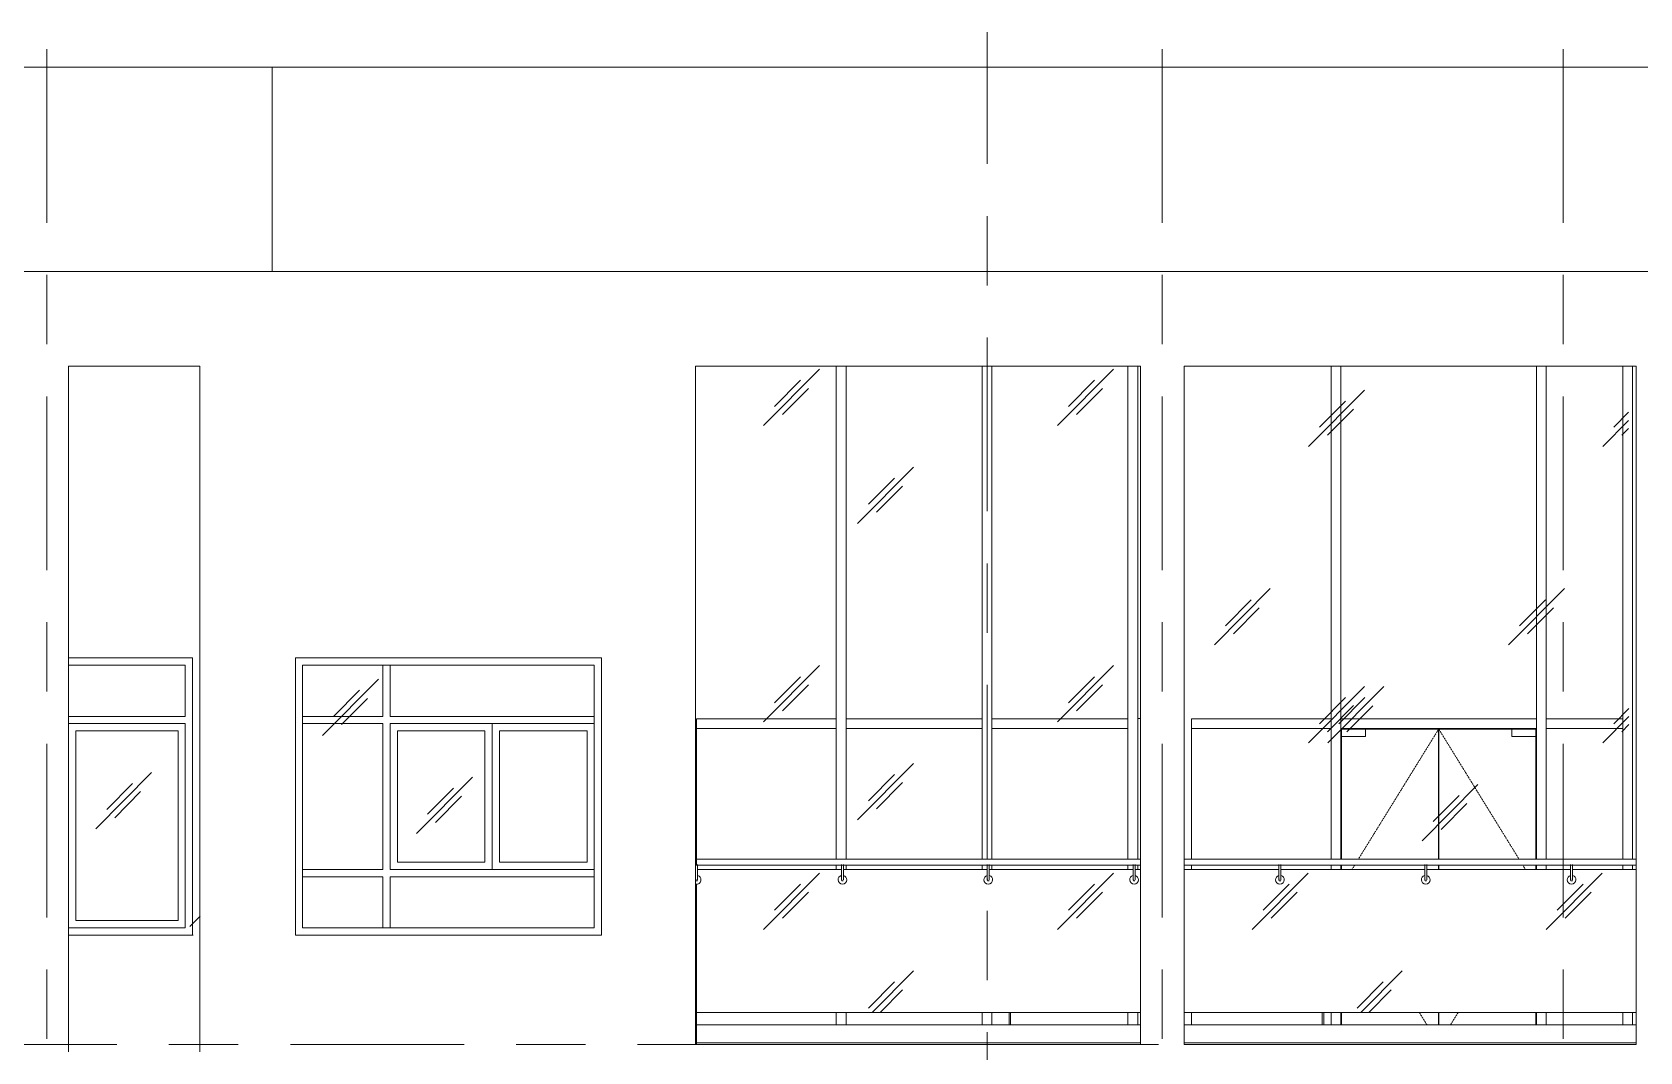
# Model space of a CAD drawing. Header units: millimetres. Extents: x -2100 to 124761, y -10432 to 93550.
# Drawn here: x 11350 to 22375, y 86550 to 93540 of the extents above; entities that cross this region are included whole.
import ezdxf

# ---------------------------------------------------------------- set-up
doc = ezdxf.new("R2010")
doc.units = ezdxf.units.MM
doc.linetypes.add('Centre', pattern=[31.749999999999996, 6.349999999999999, -4.7625, 15.875, -4.7625])
doc.linetypes.add('Dash 1_16_', pattern=[3.175, 1.5875, -1.5875])
for name, color, linetype, lineweight in [('A-DOOR-GLAZ', 152, 'Continuous', 5), ('A-GLAZ-CWMG', 55, 'Continuous', 5), ('CUA', 31, 'Continuous', 9), ('KINH', 152, 'Continuous', 5), ('NET THAY 1', 41, 'Continuous', 5), ('NET THAY 2', 55, 'Continuous', 5), ('NET-THAY', 2, 'Continuous', 9), ('TRUC', 225, 'Continuous', 5)]:
    doc.layers.add(name, color=color, linetype=linetype, lineweight=lineweight)

# ---------------------------------------------------------------- blocks, each defined once
blk = doc.blocks.new('X-PHONG NGU 2 - X-PHONG NGU 2_Recovery_-1759957-MẶT ĐỨNG TRỤC A-Q')
at = {"layer": 'CUA'}
for p, q in [((3653.386837741483, 84100.0000000003), (3653.386837741483, 82200.0000000003)), ((5753.386837741482, 84100.0000000003), (3653.386837741483, 84100.0000000003)), ((3703.386837741483, 84050.00000000029), (5703.386837741483, 84050.00000000029)), ((3703.386837741483, 82250.00000000029), (3703.386837741483, 84050.00000000029)), ((4303.386837741483, 84050.00000000029), (4253.386837741482, 84050.00000000029)), ((4253.386837741482, 84050.00000000029), (4253.386837741482, 83700.0000000003)), ((4303.386837741483, 83700.0000000003), (4303.386837741483, 84050.00000000029)), ((5703.386837741483, 84050.00000000029), (5703.386837741483, 82250.00000000029)), ((5753.386837741482, 82200.0000000003), (5753.386837741482, 84100.0000000003)), ((4253.386837741483, 83700.0000000003), (3703.386837741483, 83700.0000000003)), ((3703.386837741483, 83700.0000000003), (3703.386837741483, 83650.0000000003)), ((5703.386837741465, 83700.0000000003), (4303.386837741483, 83700.0000000003)), ((5703.386837741465, 83650.0000000003), (5703.386837741465, 83700.0000000003)), ((3703.386837741483, 83650.0000000003), (4253.386837741483, 83650.0000000003)), ((4253.386837741482, 83650.0000000003), (4253.386837741482, 82650.0000000003)), ((5003.386837741471, 83650.0000000003), (4303.386837741481, 83650.0000000003)), ((4303.386837741481, 83650.0000000003), (4303.386837741481, 82650.0000000003)), ((4303.386837741483, 82650.0000000003), (4303.386837741483, 83650.0000000003)), ((4303.386837741483, 83650.0000000003), (5703.386837741465, 83650.0000000003)), ((4353.386837741481, 82700.00000000029), (4353.386837741481, 83600.00000000029)), ((4353.386837741481, 83600.00000000029), (4953.38683774147, 83600.00000000029)), ((4953.38683774147, 83600.00000000029), (4953.38683774147, 82700.00000000029)), ((5003.386837741471, 82650.0000000003), (5003.386837741471, 83650.0000000003)), ((5053.386837741463, 83600.00000000029), (5653.386837741452, 83600.00000000029)), ((5053.386837741465, 82700.00000000029), (5053.386837741463, 83600.00000000029)), ((5653.386837741452, 83600.00000000029), (5653.386837741456, 82700.00000000029)), ((4953.38683774147, 82700.00000000029), (4353.386837741481, 82700.00000000029)), ((5653.386837741456, 82700.00000000029), (5053.386837741465, 82700.00000000029)), ((4253.386837741482, 82650.0000000003), (3703.386837741483, 82650.0000000003)), ((3703.386837741483, 82650.0000000003), (3703.386837741483, 82600.00000000029)), ((3703.386837741483, 82600.00000000029), (4253.386837741482, 82600.00000000029)), ((4253.386837741482, 82600.00000000029), (4253.386837741482, 82250.00000000029)), ((4303.386837741481, 82650.0000000003), (5003.386837741471, 82650.0000000003)), ((5703.386837741483, 82650.0000000003), (4303.386837741483, 82650.0000000003)), ((4303.386837741483, 82250.00000000029), (4303.386837741483, 82600.00000000029)), ((4303.386837741483, 82600.00000000029), (5703.386837741483, 82600.00000000029)), ((5703.386837741483, 82600.00000000029), (5703.386837741483, 82650.0000000003)), ((5703.386837741483, 82250.00000000029), (3703.386837741483, 82250.00000000029)), ((4253.386837741482, 82250.00000000029), (4303.386837741483, 82250.00000000029)), ((3653.386837741483, 82200.0000000003), (5753.386837741482, 82200.0000000003))]:
    blk.add_line(p, q, dxfattribs=at)
blk = doc.blocks.new('X-PHONG NGU 5 - X-PHONG NGU 900-1424748-MẶT ĐỨNG TRỤC A-Q')
at = {"layer": 'CUA'}
for p, q in [((12453.41561917484, 84000.00000000029), (11599.93651796295, 84000.00000000029)), ((11603.41561917484, 83950.00000000028), (11603.41561917484, 83600.00000000026)), ((11603.41561917484, 83950.00000000028), (12403.41561917484, 83950.00000000028)), ((11603.41561917485, 83600.00000000026), (11603.41561917484, 83950.00000000028)), ((12403.41561917484, 83600.00000000026), (12403.41561917484, 83950.00000000028)), ((12453.41561917486, 82100.0000000003), (12453.41561917484, 84000.00000000029)), ((11603.41561917486, 82150.00000000032), (11603.41561917485, 83550.00000000029)), ((11603.41561917485, 83550.00000000029), (12403.41561917484, 83550.00000000029)), ((11653.41561917485, 83500.00000000029), (11653.41561917487, 82200.00000000032)), ((11653.41561917485, 83500.00000000029), (12353.41561917484, 83500.00000000029)), ((12353.41561917486, 82200.00000000032), (12353.41561917484, 83500.00000000029)), ((12403.41561917484, 83550.00000000029), (12403.41561917486, 82150.00000000032)), ((12403.41561917486, 82150.00000000032), (11603.41561917486, 82150.00000000032)), ((11653.41561917487, 82200.00000000032), (12353.41561917486, 82200.00000000032)), ((11599.93651796297, 82100.0000000003), (12453.41561917486, 82100.0000000003))]:
    blk.add_line(p, q, dxfattribs=at)
blk.add_lwpolyline([(12403.41561917484, 83600.00000000026), (11603.41561917484, 83600.00000000026)], dxfattribs=at)
blk = doc.blocks.new('System Panel - Glazed-V65-MẶT ĐỨNG TRỤC A-Q')
at = {"layer": 'KINH'}
for p, q in [((15906.71057555592, 88766.666666667), (15906.71057555592, 87871.20000000035)), ((15906.71057555592, 86820.00000000036), (15906.71057555592, 86735.00000000038))]:
    blk.add_line(p, q, dxfattribs=at)
blk = doc.blocks.new('System Panel - Glazed-V66-MẶT ĐỨNG TRỤC A-Q')
at = {"layer": 'KINH'}
for p, q in [((19300.09230364685, 88766.666666667), (19300.09230364685, 87870.47762751767)), ((19300.09230364685, 87829.52237248304), (19300.09230364685, 87800.00000000038)), ((19300.09230364685, 86820.00000000036), (19300.09230364685, 86735.00000000038))]:
    blk.add_line(p, q, dxfattribs=at)
blk = doc.blocks.new('CUA KINH BAN LE SAN MO 2 HUONG - Type 1-1983014-MẶT ĐỨNG TRỤC A-Q')
at = {"layer": 'A-DOOR-GLAZ'}
for p, q in [((20995.24855395165, 88762.33333333366), (20494.07147061831, 88762.33333333366)), ((20995.24855395165, 88762.33333333366), (20995.24855395165, 87871.20000000035)), ((21497.42563728499, 88762.33333333366), (20996.24855395165, 88762.33333333366)), ((20996.24855395165, 88762.33333333366), (20996.24855395165, 87871.20000000035)), ((20329.07147061831, 87871.20000000035), (20329.07147061831, 88712.33333333366)), ((21662.42563728499, 87871.20000000035), (21662.42563728499, 88712.33333333366)), ((20329.07147061831, 87800.00000000036), (20329.07147061831, 87829.02657734153)), ((20995.24855395165, 87828.95189157376), (20995.24855395165, 87800.00000000036)), ((20996.24855395165, 87828.95177946278), (20996.24855395165, 87800.00000000036)), ((21662.42563728499, 87800.00000000036), (21662.42563728499, 87828.877093695)), ((20329.07147061831, 86735.00000000038), (20329.07147061831, 86820.00000000036)), ((20995.24855395165, 86820.00000000036), (20995.24855395165, 86735.00000000038)), ((20996.24855395165, 86820.00000000036), (20996.24855395165, 86735.00000000038)), ((21662.42563728499, 86735.00000000038), (21662.42563728499, 86820.00000000036))]:
    blk.add_line(p, q, dxfattribs=at)
at = {"layer": 'CUA', "lineweight": 5}
for p, q in [((20328.07147061831, 87871.20000000035), (20328.07147061831, 88763.33333333365)), ((20328.07147061831, 88763.33333333365), (21663.42563728499, 88763.33333333366)), ((20494.07147061831, 88762.33333333366), (20329.07147061831, 88762.33333333366)), ((20329.07147061831, 88762.33333333366), (20329.07147061831, 88712.33333333366)), ((20494.07147061831, 88712.33333333366), (20494.07147061831, 88762.33333333366)), ((21662.42563728498, 88762.33333333366), (21497.42563728499, 88762.33333333366)), ((21497.42563728499, 88762.33333333366), (21497.42563728499, 88712.33333333366)), ((21662.42563728498, 88712.33333333366), (21662.42563728498, 88762.33333333366)), ((21663.42563728499, 88763.33333333366), (21663.42563728499, 87871.20000000035)), ((20329.07147061831, 88712.33333333366), (20494.07147061831, 88712.33333333366)), ((21497.42563728499, 88712.33333333366), (21662.42563728498, 88712.33333333366)), ((20328.07147061831, 87800.00000000038), (20328.07147061831, 87829.02668945251)), ((21663.42563728499, 87828.87698158402), (21663.42563728499, 87800.00000000038)), ((20328.07147061831, 86735.00000000038), (20328.07147061831, 86820.00000000036)), ((21663.42563728498, 86820.00000000036), (21663.42563728498, 86735.00000000038))]:
    blk.add_line(p, q, dxfattribs=at)
at = {"layer": 'CUA', "linetype": 'Dash 1_16_', "lineweight": 5}
for p, q in [((20995.24855395165, 88762.33333333366), (20444.89076205323, 87871.20000000035)), ((20995.24855395165, 88762.33333333366), (20444.89076205323, 87871.20000000035)), ((20996.24855395165, 88762.33333333366), (21546.60634585007, 87871.20000000035)), ((20996.24855395165, 88762.33333333366), (21546.60634585007, 87871.20000000035)), ((20418.83853211848, 87829.01651346801), (20400.9181338085, 87800.00000000038)), ((20418.83853211848, 87829.01651346801), (20400.9181338085, 87800.00000000038)), ((21572.73847062676, 87828.88714861144), (21590.57897409481, 87800.00000000038)), ((21572.73847062676, 87828.88714861144), (21590.57897409481, 87800.00000000038)), ((20862.46603888673, 86820.00000000036), (20914.96145181935, 86735.00000000038)), ((20862.46603888673, 86820.00000000036), (20914.96145181935, 86735.00000000038)), ((21129.03106901657, 86820.00000000036), (21076.53565608395, 86735.00000000038)), ((21129.03106901657, 86820.00000000036), (21076.53565608395, 86735.00000000038))]:
    blk.add_line(p, q, dxfattribs=at)
blk = doc.blocks.new('Railing - NBS_RailInfillPnl_Post-1648199-MẶT ĐỨNG TRỤC A-Q')
at = {"layer": 'NET THAY 2'}
for p, q in [((20197.29097156802, 86820.00000000038), (20197.29097156802, 86735.00000000038)), ((20207.290971568, 86820.00000000038), (20197.29097156802, 86820.00000000038)), ((20207.290971568, 86735.00000000038), (20207.290971568, 86820.00000000038))]:
    blk.add_line(p, q, dxfattribs=at)
blk = doc.blocks.new('Railing - Railing-1970583-MẶT ĐỨNG TRỤC A-Q')
at = {"layer": 'NET THAY 1'}
for p, q in [((15906.71134584485, 86622.00000000036), (15906.71134584485, 86735.00000000038)), ((18949.93651796381, 86735.00000000038), (15906.71134584485, 86735.00000000038)), ((22349.93651796348, 86735.00000000038), (19249.93651796382, 86735.00000000038)), ((15906.71134584485, 86612.00000000038), (15906.71134584485, 86622.00000000036)), ((18949.93651796382, 86612.00000000048), (15906.71134584485, 86612.00000000048)), ((15906.71134584485, 86600.00000000038), (15906.71134584485, 86612.00000000038)), ((18949.93651796381, 86600.00000000038), (15906.71134584485, 86600.00000000038)), ((22349.93651796349, 86612.00000000048), (19249.93651796382, 86612.00000000048)), ((22349.93651796348, 86600.00000000038), (19249.93651796382, 86600.00000000038))]:
    blk.add_line(p, q, dxfattribs=at)
for p in [(-2147.789812861579, 0), (0, 0)]:
    blk.add_blockref('Railing - NBS_RailInfillPnl_Post-1648199-MẶT ĐỨNG TRỤC A-Q', p)
blk = doc.blocks.new('Top Rail Type - Top Rail_Internal_-1970584-MẶT ĐỨNG TRỤC A-Q')
at = {"layer": 'NET THAY 1'}
for p, q in [((16900.64916801836, 87800.00000000038), (15912.77352367134, 87800.00000000038)), ((17900.64916801836, 87800.00000000038), (16912.77352367134, 87800.00000000038)), ((18900.64916801836, 87800.00000000038), (17912.77352367134, 87800.00000000038)), ((18949.93651796381, 87800.00000000038), (18912.77352367134, 87800.00000000038)), ((19899.86968986232, 87800.00000000038), (19249.93651796382, 87800.00000000038)), ((20900.64916801837, 87800.00000000038), (19912.77352367134, 87800.00000000038)), ((21900.64916801836, 87800.00000000038), (20912.77352367134, 87800.00000000038)), ((22349.93651796349, 87800.00000000038), (21912.77352367133, 87800.00000000038)), ((15906.71134584485, 86820.00000000038), (15906.71134584485, 87699.82222521171)), ((15906.71134584485, 86820.00000000038), (18049.50115870644, 86820.00000000038)), ((18059.50115870642, 86820.00000000038), (18949.93651796381, 86820.00000000038)), ((19249.93651796382, 86820.00000000038), (20197.29097156801, 86820.00000000038)), ((20207.290971568, 86820.00000000038), (22349.93651796349, 86820.00000000038))]:
    blk.add_line(p, q, dxfattribs=at)
blk = doc.blocks.new('Handrail Type - ALB-BALUSTER-1304914-MẶT ĐỨNG TRỤC A-Q')
at = {"layer": 'NET THAY 1'}
for p, q in [((15906.71134584485, 87871.20000000049), (15902.71134584484, 87871.20000000049)), ((15906.71134584485, 87871.20000000038), (15906.71134584485, 87850.00000000036)), ((15902.71134584485, 87850.00000000036), (15902.71134584485, 87855.48696375654)), ((15902.71134584485, 87829.52237248304), (15902.71134584485, 87850.00000000036)), ((15902.71134584484, 87828.80000000048), (15906.71134584485, 87828.80000000048)), ((15906.71134584485, 87850.00000000036), (15906.71134584485, 87829.52237248304))]:
    blk.add_line(p, q, dxfattribs=at)
blk = doc.blocks.new('Handrail Type - Handrail_Internal_-1970585-MẶT ĐỨNG TRỤC A-Q')
at = {"layer": 'NET THAY 1'}
for p, q in [((18949.93651796382, 87871.20000000046), (15906.71134584485, 87871.20000000046)), ((15906.71134584485, 87850.00000000036), (15906.71134584485, 87871.20000000036)), ((22349.93651796349, 87871.20000000046), (19249.93651796382, 87871.20000000046)), ((15906.71134584485, 87829.52237248304), (15906.71134584485, 87850.00000000036)), ((15906.71134584485, 87828.80000000048), (18949.93651796382, 87828.80000000048)), ((19249.93651796382, 87828.80000000048), (22349.93651796349, 87828.80000000048))]:
    blk.add_line(p, q, dxfattribs=at)
blk = doc.blocks.new('ALB-RAILING 32 - ALB-BALUSTER-1365155-MẶT ĐỨNG TRỤC A-Q')
at = {"layer": 'NET THAY 1'}
for p, q in [((15899.71134584484, 87850.00000000048), (15899.71134584484, 87743.80000000048)), ((15899.71134584485, 87850.00000000036), (15903.21134584485, 87850.00000000036)), ((15913.71134584485, 87743.80000000048), (15913.71134584485, 87835.00933623932))]:
    blk.add_line(p, q, dxfattribs=at)
at = {"layer": 'NET THAY 1', "flags": 128}
for points in [[(15899.71134584484, 87743.80000000048), (15899.71134584484, 87743.20015998768), (15899.71134584484, 87742.60127959095), (15899.71134584484, 87742.00431689115), (15899.71134584484, 87741.41022690127), (15899.71134584484, 87740.81996003856), (15899.71134584484, 87740.23446060407), (15899.71134584484, 87739.65466527203), (15899.71134584484, 87739.08150159124), (15899.71134584484, 87738.51588650135), (15899.71134584484, 87737.95872486585), (15899.71134584484, 87737.41090802448), (15899.71134584484, 87736.87331236736), (15899.71134584484, 87736.34679793281), (15899.71134584484, 87735.83220703166), (15899.71134584484, 87735.33036289956), (15899.71134584484, 87734.84206838004), (15899.71134584484, 87734.3681046402), (15899.71134584484, 87733.90922992092), (15899.71134584484, 87733.46617832383), (15899.71134584484, 87733.03965863699), (15899.71134584484, 87732.63035320093), (15899.71134584484, 87732.23891681699), (15899.71134584484, 87731.86597569994), (15899.71134584484, 87731.51212647597), (15899.71134584484, 87731.17793522836), (15899.71134584484, 87730.86393659184), (15899.71134584484, 87730.5706328972), (15899.71134584484, 87730.29849336782), (15899.71134584484, 87730.0479533689), (15899.71134584484, 87729.81941371097), (15899.71134584484, 87729.61324000874), (15899.71134584484, 87729.42976209614), (15899.71134584484, 87729.2692734987), (15899.71134584484, 87729.13203096396), (15899.71134584484, 87729.01825405066), (15899.71134584484, 87728.92812477761), (15899.71134584484, 87728.86178733243), (15899.71134584484, 87728.81934784085), (15899.71134584484, 87728.80087419704)], [(15913.71134584485, 87728.80000000048), (15913.71134584485, 87728.81199840056), (15913.71134584485, 87728.84797440594), (15913.71134584485, 87728.90787046267), (15913.71134584485, 87728.99159074985), (15913.71134584485, 87729.09900133287), (15913.71134584485, 87729.2299303777), (15913.71134584485, 87729.38416842582), (15913.71134584485, 87729.56146872924), (15913.71134584485, 87729.76154764532), (15913.71134584485, 87729.98408509043), (15913.71134584485, 87730.22872505219), (15913.71134584485, 87730.4950761588), (15913.71134584485, 87730.78271230531), (15913.71134584485, 87731.09117333528), (15913.71134584485, 87731.41996577683), (15913.71134584485, 87731.76856363221), (15913.71134584485, 87732.13640921921), (15913.71134584485, 87732.52291406336), (15913.71134584485, 87732.92745983938), (15913.71134584485, 87733.34939936028), (15913.71134584485, 87733.78805761285), (15913.71134584485, 87734.24273283752), (15913.71134584485, 87734.71269765083), (15913.71134584485, 87735.19720020938), (15913.71134584485, 87735.69546541246), (15913.71134584485, 87736.20669614199), (15913.71134584485, 87736.73007453789), (15913.71134584485, 87737.26476330633), (15913.71134584485, 87737.8099070594), (15913.71134584485, 87738.36463368333), (15913.71134584485, 87738.9280557339), (15913.71134584485, 87739.499271856), (15913.71134584485, 87740.0773682257), (15913.71134584485, 87740.66142001211), (15913.71134584485, 87741.25049285698), (15913.71134584485, 87741.84364436942), (15913.71134584485, 87742.43992563352), (15913.71134584485, 87743.03838272647), (15913.71134584485, 87743.63805824461), (15913.71134584485, 87743.80000000048)]]:
    blk.add_lwpolyline(points, dxfattribs=at)
at = {"layer": 'NET THAY 1'}
for radius, start, end in [(29.99999999999922, 254.9999999999976, 0), (29.99999999999922, 254.9999999999976, 269.9999999999996), (7.000000000001819, 119.9999999999964, 269.9999999999996), (6.999999999999393, 269.9999999999996, 329.9999999999194), (6.999999999998484, 14.99999999998257, 29.99999999992228), (29.99999999999818, 0, 75.00000000000648)]:
    blk.add_arc((15906.71134584485, 87728.80000000038), radius, start, end, dxfattribs=at)
blk = doc.blocks.new('ALB-RAILING 32 - ALB-BALUSTER-V67-MẶT ĐỨNG TRỤC A-Q')
at = {"layer": 'NET THAY 1'}
for p, q in [((16899.71134584485, 87835.00933623932), (16899.71134584485, 87743.80000000048)), ((16913.71134584485, 87743.80000000048), (16913.71134584485, 87835.00933623932))]:
    blk.add_line(p, q, dxfattribs=at)
at = {"layer": 'NET THAY 1', "flags": 128}
for points in [[(16899.71134584485, 87743.80000000048), (16899.71134584485, 87743.20015998768), (16899.71134584485, 87742.60127959095), (16899.71134584485, 87742.00431689115), (16899.71134584485, 87741.41022690127), (16899.71134584485, 87740.81996003856), (16899.71134584485, 87740.23446060407), (16899.71134584485, 87739.65466527203), (16899.71134584485, 87739.08150159124), (16899.71134584485, 87738.51588650135), (16899.71134584485, 87737.95872486585), (16899.71134584485, 87737.41090802448), (16899.71134584485, 87736.87331236736), (16899.71134584485, 87736.34679793281), (16899.71134584485, 87735.83220703166), (16899.71134584485, 87735.33036289956), (16899.71134584485, 87734.84206838004), (16899.71134584485, 87734.3681046402), (16899.71134584485, 87733.90922992092), (16899.71134584485, 87733.46617832383), (16899.71134584485, 87733.03965863699), (16899.71134584485, 87732.63035320093), (16899.71134584485, 87732.23891681699), (16899.71134584485, 87731.86597569994), (16899.71134584485, 87731.51212647597), (16899.71134584485, 87731.17793522836), (16899.71134584485, 87730.86393659184), (16899.71134584485, 87730.5706328972), (16899.71134584485, 87730.29849336782), (16899.71134584485, 87730.0479533689), (16899.71134584485, 87729.81941371097), (16899.71134584485, 87729.61324000874), (16899.71134584485, 87729.42976209614), (16899.71134584485, 87729.2692734987), (16899.71134584485, 87729.13203096396), (16899.71134584485, 87729.01825405066), (16899.71134584485, 87728.92812477761), (16899.71134584485, 87728.86178733243), (16899.71134584485, 87728.81934784085), (16899.71134584485, 87728.80087419704)], [(16913.71134584485, 87728.80000000048), (16913.71134584485, 87728.81199840056), (16913.71134584485, 87728.84797440594), (16913.71134584485, 87728.90787046267), (16913.71134584485, 87728.99159074985), (16913.71134584485, 87729.09900133287), (16913.71134584485, 87729.2299303777), (16913.71134584485, 87729.38416842582), (16913.71134584485, 87729.56146872924), (16913.71134584485, 87729.76154764532), (16913.71134584485, 87729.98408509043), (16913.71134584485, 87730.22872505219), (16913.71134584485, 87730.4950761588), (16913.71134584485, 87730.78271230531), (16913.71134584485, 87731.09117333528), (16913.71134584485, 87731.41996577683), (16913.71134584485, 87731.76856363221), (16913.71134584485, 87732.13640921921), (16913.71134584485, 87732.52291406336), (16913.71134584485, 87732.92745983938), (16913.71134584485, 87733.34939936028), (16913.71134584485, 87733.78805761285), (16913.71134584485, 87734.24273283752), (16913.71134584485, 87734.71269765083), (16913.71134584485, 87735.19720020938), (16913.71134584485, 87735.69546541246), (16913.71134584485, 87736.20669614199), (16913.71134584485, 87736.73007453789), (16913.71134584485, 87737.26476330633), (16913.71134584485, 87737.8099070594), (16913.71134584485, 87738.36463368333), (16913.71134584485, 87738.9280557339), (16913.71134584485, 87739.499271856), (16913.71134584485, 87740.0773682257), (16913.71134584485, 87740.66142001211), (16913.71134584485, 87741.25049285698), (16913.71134584485, 87741.84364436942), (16913.71134584485, 87742.43992563352), (16913.71134584485, 87743.03838272647), (16913.71134584485, 87743.63805824461), (16913.71134584485, 87743.80000000048)]]:
    blk.add_lwpolyline(points, dxfattribs=at)
at = {"layer": 'NET THAY 1'}
for radius, start, end in [(30.00000000000097, 105.0000000000017, 180), (30, 180, 0), (7, 120.0000000000029, 269.9999999999996), (6.999999999999393, 269.9999999999996, 329.9999999999194), (6.999999999999393, 14.99999999998443, 29.9999999999255), (30, 0, 75.0000000000107)]:
    blk.add_arc((16906.71134584485, 87728.80000000038), radius, start, end, dxfattribs=at)
blk = doc.blocks.new('ALB-RAILING 32 - ALB-BALUSTER-V68-MẶT ĐỨNG TRỤC A-Q')
at = {"layer": 'NET THAY 1'}
for p, q in [((19899.71134584485, 87835.00933623932), (19899.71134584485, 87743.80000000048)), ((19913.71134584485, 87743.80000000048), (19913.71134584485, 87835.00933623932))]:
    blk.add_line(p, q, dxfattribs=at)
at = {"layer": 'NET THAY 1', "flags": 128}
for points in [[(19899.71134584485, 87743.80000000048), (19899.71134584485, 87743.20015998768), (19899.71134584485, 87742.60127959095), (19899.71134584485, 87742.00431689115), (19899.71134584485, 87741.41022690127), (19899.71134584485, 87740.81996003856), (19899.71134584485, 87740.23446060407), (19899.71134584485, 87739.65466527203), (19899.71134584485, 87739.08150159124), (19899.71134584485, 87738.51588650135), (19899.71134584485, 87737.95872486585), (19899.71134584485, 87737.41090802448), (19899.71134584485, 87736.87331236736), (19899.71134584485, 87736.34679793281), (19899.71134584485, 87735.83220703166), (19899.71134584485, 87735.33036289956), (19899.71134584485, 87734.84206838004), (19899.71134584485, 87734.3681046402), (19899.71134584485, 87733.90922992092), (19899.71134584485, 87733.46617832383), (19899.71134584485, 87733.03965863699), (19899.71134584485, 87732.63035320093), (19899.71134584485, 87732.23891681699), (19899.71134584485, 87731.86597569994), (19899.71134584485, 87731.51212647597), (19899.71134584485, 87731.17793522836), (19899.71134584485, 87730.86393659184), (19899.71134584485, 87730.5706328972), (19899.71134584485, 87730.29849336782), (19899.71134584485, 87730.0479533689), (19899.71134584485, 87729.81941371097), (19899.71134584485, 87729.61324000874), (19899.71134584485, 87729.42976209614), (19899.71134584485, 87729.2692734987), (19899.71134584485, 87729.13203096396), (19899.71134584485, 87729.01825405066), (19899.71134584485, 87728.92812477761), (19899.71134584485, 87728.86178733243), (19899.71134584485, 87728.81934784085), (19899.71134584485, 87728.80087419704)], [(19913.71134584485, 87728.80000000048), (19913.71134584485, 87728.81199840056), (19913.71134584485, 87728.84797440594), (19913.71134584485, 87728.90787046267), (19913.71134584485, 87728.99159074985), (19913.71134584485, 87729.09900133287), (19913.71134584485, 87729.2299303777), (19913.71134584485, 87729.38416842582), (19913.71134584485, 87729.56146872924), (19913.71134584485, 87729.76154764532), (19913.71134584485, 87729.98408509043), (19913.71134584485, 87730.22872505219), (19913.71134584485, 87730.4950761588), (19913.71134584485, 87730.78271230531), (19913.71134584485, 87731.09117333528), (19913.71134584485, 87731.41996577683), (19913.71134584485, 87731.76856363221), (19913.71134584485, 87732.13640921921), (19913.71134584485, 87732.52291406336), (19913.71134584485, 87732.92745983938), (19913.71134584485, 87733.34939936028), (19913.71134584485, 87733.78805761285), (19913.71134584485, 87734.24273283752), (19913.71134584485, 87734.71269765083), (19913.71134584485, 87735.19720020938), (19913.71134584485, 87735.69546541246), (19913.71134584485, 87736.20669614199), (19913.71134584485, 87736.73007453789), (19913.71134584485, 87737.26476330633), (19913.71134584485, 87737.8099070594), (19913.71134584485, 87738.36463368333), (19913.71134584485, 87738.9280557339), (19913.71134584485, 87739.499271856), (19913.71134584485, 87740.0773682257), (19913.71134584485, 87740.66142001211), (19913.71134584485, 87741.25049285698), (19913.71134584485, 87741.84364436942), (19913.71134584485, 87742.43992563352), (19913.71134584485, 87743.03838272647), (19913.71134584485, 87743.63805824461), (19913.71134584485, 87743.80000000048)]]:
    blk.add_lwpolyline(points, dxfattribs=at)
at = {"layer": 'NET THAY 1'}
for radius, start, end in [(29.99999999999812, 103.2170644162187, 180), (30, 180, 0), (6.999999999996362, 119.99999999999, 269.9999999999996), (7.000000000000725, 269.9999999999996, 329.9999999999296), (6.999999999999393, 14.99999999997672, 29.9999999999255), (30.00000000000364, 0, 75.00000000000573)]:
    blk.add_arc((19906.71134584485, 87728.80000000038), radius, start, end, dxfattribs=at)
blk = doc.blocks.new('ALB-RAILING 32 - ALB-BALUSTER-V69-MẶT ĐỨNG TRỤC A-Q')
at = {"layer": 'NET THAY 1'}
for p, q in [((21899.71134584485, 87835.31622858687), (21899.71134584485, 87743.80000000048)), ((21913.71134584484, 87743.80000000048), (21913.71134584484, 87835.30668865699))]:
    blk.add_line(p, q, dxfattribs=at)
at = {"layer": 'NET THAY 1', "flags": 128}
for points in [[(21899.71134584485, 87743.80000000048), (21899.71134584485, 87743.20015998768), (21899.71134584485, 87742.60127959095), (21899.71134584485, 87742.00431689115), (21899.71134584485, 87741.41022690127), (21899.71134584485, 87740.81996003856), (21899.71134584485, 87740.23446060407), (21899.71134584485, 87739.65466527203), (21899.71134584485, 87739.08150159124), (21899.71134584485, 87738.51588650135), (21899.71134584485, 87737.95872486585), (21899.71134584485, 87737.41090802448), (21899.71134584485, 87736.87331236736), (21899.71134584485, 87736.34679793281), (21899.71134584485, 87735.83220703166), (21899.71134584485, 87735.33036289956), (21899.71134584485, 87734.84206838004), (21899.71134584485, 87734.3681046402), (21899.71134584485, 87733.90922992092), (21899.71134584485, 87733.46617832383), (21899.71134584485, 87733.03965863699), (21899.71134584485, 87732.63035320093), (21899.71134584485, 87732.23891681699), (21899.71134584485, 87731.86597569994), (21899.71134584485, 87731.51212647597), (21899.71134584485, 87731.17793522836), (21899.71134584485, 87730.86393659184), (21899.71134584485, 87730.5706328972), (21899.71134584485, 87730.29849336782), (21899.71134584485, 87730.0479533689), (21899.71134584485, 87729.81941371097), (21899.71134584485, 87729.61324000874), (21899.71134584485, 87729.42976209614), (21899.71134584485, 87729.2692734987), (21899.71134584485, 87729.13203096396), (21899.71134584485, 87729.01825405066), (21899.71134584485, 87728.92812477761), (21899.71134584485, 87728.86178733243), (21899.71134584485, 87728.81934784085), (21899.71134584485, 87728.80087419704)], [(21913.71134584484, 87728.80000000048), (21913.71134584484, 87728.81199840056), (21913.71134584484, 87728.84797440594), (21913.71134584484, 87728.90787046267), (21913.71134584484, 87728.99159074985), (21913.71134584484, 87729.09900133287), (21913.71134584484, 87729.2299303777), (21913.71134584484, 87729.38416842582), (21913.71134584484, 87729.56146872924), (21913.71134584484, 87729.76154764532), (21913.71134584484, 87729.98408509043), (21913.71134584484, 87730.22872505219), (21913.71134584484, 87730.4950761588), (21913.71134584484, 87730.78271230531), (21913.71134584484, 87731.09117333528), (21913.71134584484, 87731.41996577683), (21913.71134584484, 87731.76856363221), (21913.71134584484, 87732.13640921921), (21913.71134584484, 87732.52291406336), (21913.71134584484, 87732.92745983938), (21913.71134584484, 87733.34939936028), (21913.71134584484, 87733.78805761285), (21913.71134584484, 87734.24273283752), (21913.71134584484, 87734.71269765083), (21913.71134584484, 87735.19720020938), (21913.71134584484, 87735.69546541246), (21913.71134584484, 87736.20669614199), (21913.71134584484, 87736.73007453789), (21913.71134584484, 87737.26476330633), (21913.71134584484, 87737.8099070594), (21913.71134584484, 87738.36463368333), (21913.71134584484, 87738.9280557339), (21913.71134584484, 87739.499271856), (21913.71134584484, 87740.0773682257), (21913.71134584484, 87740.66142001211), (21913.71134584484, 87741.25049285698), (21913.71134584484, 87741.84364436942), (21913.71134584484, 87742.43992563352), (21913.71134584484, 87743.03838272647), (21913.71134584484, 87743.63805824461), (21913.71134584484, 87743.80000000048)]]:
    blk.add_lwpolyline(points, dxfattribs=at)
at = {"layer": 'NET THAY 1'}
for radius, start, end in [(30.00000000000003, 104.9999999999955, 180), (30, 180, 0), (6.999999999996362, 119.99999999999, 269.9999999999996), (7.000000000000725, 269.9999999999996, 329.9999999999296), (6.999999999999393, 14.99999999997672, 29.9999999999255), (30.00000000000364, 0, 75.00000000000573)]:
    blk.add_arc((21906.71134584485, 87728.80000000038), radius, start, end, dxfattribs=at)
blk = doc.blocks.new('Rectangular Mullion - Rectangular Mullion-V70-MẶT ĐỨNG TRỤC A-Q')
at = {"layer": 'A-GLAZ-CWMG'}
for p, q in [((15906.71057555592, 88766.666666667), (15906.71057555592, 88833.33336174295)), ((16864.68974252739, 88833.33336174295), (15906.71057555592, 88833.33336174295)), ((15906.71057555592, 88766.666666667), (16864.68974252739, 88766.666666667)), ((16864.68974252739, 88833.33336174295), (16864.68974252739, 88766.666666667))]:
    blk.add_line(p, q, dxfattribs=at)
blk = doc.blocks.new('Rectangular Mullion - Rectangular Mullion-V71-MẶT ĐỨNG TRỤC A-Q')
at = {"layer": 'A-GLAZ-CWMG'}
for p, q in [((16931.35643760334, 88766.666666667), (16931.35643760334, 88833.33336174295)), ((17864.68974252739, 88833.33336174295), (16931.35643760334, 88833.33336174295)), ((16931.35643760334, 88766.666666667), (17864.68974252739, 88766.666666667)), ((17864.68974252739, 88833.33336174295), (17864.68974252739, 88766.666666667))]:
    blk.add_line(p, q, dxfattribs=at)
blk = doc.blocks.new('Rectangular Mullion - Rectangular Mullion-V72-MẶT ĐỨNG TRỤC A-Q')
at = {"layer": 'A-GLAZ-CWMG'}
for p, q in [((16864.68974252739, 88800.00000000032), (16864.68974252739, 87871.09260010044)), ((16931.35643760334, 88800.00000000032), (16931.35643760334, 87871.08512603171)), ((16864.68974252739, 87828.80000000037), (16864.68974252739, 87800.00000000038)), ((16931.35643760334, 87828.80000000037), (16931.35643760334, 87800.00000000038)), ((16864.68974252739, 86820.00000000036), (16864.68974252739, 86735.00000000038)), ((16931.35643760334, 86820.00000000036), (16931.35643760334, 86735.00000000038))]:
    blk.add_line(p, q, dxfattribs=at)
blk = doc.blocks.new('Rectangular Mullion - Rectangular Mullion-V73-MẶT ĐỨNG TRỤC A-Q')
at = {"layer": 'A-GLAZ-CWMG'}
for p, q in [((17864.68974252739, 88800.00000000032), (17864.68974252739, 87870.98048911728)), ((17931.35643760334, 88800.00000000032), (17931.35643760334, 87870.97301504854)), ((17864.68974252739, 87828.80000000037), (17864.68974252739, 87800.00000000038)), ((17931.35643760334, 87828.80000000037), (17931.35643760334, 87800.00000000038)), ((17864.68974252739, 86820.00000000036), (17864.68974252739, 86735.00000000038)), ((17931.35643760334, 86820.00000000036), (17931.35643760334, 86735.00000000038))]:
    blk.add_line(p, q, dxfattribs=at)
blk = doc.blocks.new('Rectangular Mullion - Rectangular Mullion-1978629-MẶT ĐỨNG TRỤC A-Q')
at = {"layer": 'A-GLAZ-CWMG'}
for p, q in [((16864.68974252739, 91250.00000000032), (16931.35643760334, 91250.00000000032)), ((16864.68974252739, 91250.00000000032), (16864.68974252739, 88800.00000000032)), ((16931.35643760334, 91250.00000000032), (16931.35643760334, 88800.00000000032))]:
    blk.add_line(p, q, dxfattribs=at)
blk = doc.blocks.new('Rectangular Mullion - Rectangular Mullion-1983012-MẶT ĐỨNG TRỤC A-Q')
at = {"layer": 'A-GLAZ-CWMG'}
for p, q in [((20324.73816569427, 88766.666666667), (20324.73816569427, 88833.33336174295)), ((21666.75897061832, 88833.33336174295), (20324.73816569427, 88833.33336174295)), ((20324.73816569427, 88766.666666667), (21666.75897061832, 88766.666666667)), ((21666.75897061832, 88833.33336174295), (21666.75897061832, 88766.666666667))]:
    blk.add_line(p, q, dxfattribs=at)
blk = doc.blocks.new('Rectangular Mullion - Rectangular Mullion-1983013-MẶT ĐỨNG TRỤC A-Q')
at = {"layer": 'A-GLAZ-CWMG'}
for p, q in [((21733.42566569427, 88766.666666667), (21733.42566569427, 88833.33336174295)), ((22258.07147061831, 88833.33336174295), (21733.42566569427, 88833.33336174295)), ((21733.42566569427, 88766.666666667), (22258.07147061831, 88766.666666667)), ((22258.07147061831, 88833.33336174295), (22258.07147061831, 88766.666666667))]:
    blk.add_line(p, q, dxfattribs=at)
blk = doc.blocks.new('Rectangular Mullion - Rectangular Mullion-V74-MẶT ĐỨNG TRỤC A-Q')
at = {"layer": 'A-GLAZ-CWMG'}
for p, q in [((20258.07147061831, 88800.00000000032), (20258.07147061831, 87871.20000000035)), ((20324.73816569427, 88800.00000000032), (20324.73816569427, 87871.20000000035)), ((20258.07147061831, 87829.03453722133), (20258.07147061831, 87800.00000000038)), ((20324.73816569427, 87829.02706315261), (20324.73816569427, 87800.00000000038)), ((20258.07147061831, 86820.00000000036), (20258.07147061831, 86735.00000000038)), ((20324.73816569427, 86820.00000000036), (20324.73816569427, 86735.00000000038))]:
    blk.add_line(p, q, dxfattribs=at)
blk = doc.blocks.new('Rectangular Mullion - Rectangular Mullion-V75-MẶT ĐỨNG TRỤC A-Q')
at = {"layer": 'A-GLAZ-CWMG'}
for p, q in [((21666.75897061832, 88800.00000000032), (21666.75897061832, 87871.20000000035)), ((21733.42566569427, 88800.00000000032), (21733.42566569427, 87871.20000000035)), ((21666.75897061832, 87828.87660788075), (21666.75897061832, 87800.00000000038)), ((21733.42566569427, 87828.86913381201), (21733.42566569427, 87800.00000000038)), ((21666.75897061832, 86820.00000000036), (21666.75897061832, 86735.00000000038)), ((21733.42566569427, 86820.00000000036), (21733.42566569427, 86735.00000000038))]:
    blk.add_line(p, q, dxfattribs=at)
blk = doc.blocks.new('Rectangular Mullion - Rectangular Mullion-V76-MẶT ĐỨNG TRỤC A-Q')
at = {"layer": 'A-GLAZ-CWMG'}
for p, q in [((22258.07147061831, 88800.00000000032), (22258.07147061831, 87871.20000000035)), ((22324.73816569427, 88800.00000000032), (22324.73816569427, 87871.20000000035)), ((22258.07147061831, 87828.81031525502), (22258.07147061831, 87800.00000000038)), ((22324.73816569427, 87828.80284118628), (22324.73816569427, 87800.00000000038)), ((22258.07147061831, 86820.00000000036), (22258.07147061831, 86735.00000000038)), ((22324.73816569427, 86820.00000000036), (22324.73816569427, 86735.00000000038))]:
    blk.add_line(p, q, dxfattribs=at)
blk = doc.blocks.new('Rectangular Mullion - Rectangular Mullion-V77-MẶT ĐỨNG TRỤC A-Q')
at = {"layer": 'A-GLAZ-CWMG'}
for p, q in [((18864.68974252739, 88800.00000000032), (18864.68974252739, 87870.47762751767)), ((18931.35643760334, 88800.00000000032), (18931.35643760334, 87870.47762751767)), ((18864.68974252739, 87829.52237248304), (18864.68974252739, 87800.00000000038)), ((18931.35643760334, 87829.52237248304), (18931.35643760334, 87800.00000000038)), ((18864.68974252739, 86820.00000000036), (18864.68974252739, 86735.00000000038)), ((18931.35643760334, 86820.00000000036), (18931.35643760334, 86735.00000000038))]:
    blk.add_line(p, q, dxfattribs=at)

msp = doc.modelspace()

# ---------------------------------------------------------------- hatches: boundary and pattern name
at = {"layer": 'KINH'}
h = msp.add_hatch(dxfattribs=at)
h.set_pattern_fill('FP_11', color=256, angle=180, style=0, pattern_type=2)
h.set_pattern_definition([(225.204, (31385.50963111335, 100641.768692015), (-0.002376607802851696, -2031.999482379696), [252.695, -2610.806]), (225.204, (31440.29263111335, 100586.593692015), (-0.002376607802851696, -2031.999482379696), [252.695, -2610.806]), (225.204, (31515.61863111334, 100717.633692015), (-0.002376607802851696, -2031.999482379696), [544.2669999999999, -2319.235]), (225.204, (32757.46163111334, 99280.32869201501), (-0.002376607802851696, -2031.999482379696), [252.695, -2610.806]), (225.204, (32812.24463111334, 99225.15369201501), (-0.002376607802851696, -2031.999482379696), [252.695, -2610.806]), (225.204, (32887.57163111334, 99356.19369201502), (-0.002376607802851696, -2031.999482379696), [544.2669999999999, -2319.235])])
h.paths.add_polyline_path([(15896.80893372421, 91250.00000000041), (15900.76989857247, 87871.20000000055), (18866.67022495152, 87871.20000000036), (18862.70926010326, 91250.00000000022)])
h = msp.add_hatch(dxfattribs=at)
h.set_pattern_fill('FP_11', color=256, angle=180, style=0, pattern_type=2)
h.set_pattern_definition([(225.204, (34477.93085319072, 101169.6450000008), (-0.002376607802851696, -2031.999482379696), [252.695, -2610.806]), (225.204, (34532.71385319072, 101114.4700000008), (-0.002376607802851696, -2031.999482379696), [252.695, -2610.806]), (225.204, (34608.03985319071, 101245.5100000008), (-0.002376607802851696, -2031.999482379696), [544.2669999999999, -2319.235]), (225.204, (35849.88285319071, 99808.20500000076), (-0.002376607802851696, -2031.999482379696), [252.695, -2610.806]), (225.204, (35904.66585319072, 99753.03000000076), (-0.002376607802851696, -2031.999482379696), [252.695, -2610.806]), (225.204, (35979.99285319071, 99884.07000000076), (-0.002376607802851696, -2031.999482379696), [544.2669999999999, -2319.235])])
h.paths.add_polyline_path([(19253.89748281207, 91250.00000000041), (19257.85844766033, 87871.20000000045), (22301.08361977929, 87871.20000000026), (22297.12265493103, 91250.00000000022)])
h = msp.add_hatch(dxfattribs=at)
h.set_pattern_fill('FP_11', color=256, angle=180, style=0, pattern_type=2)
h.set_pattern_definition([(225.204, (28361.71304164504, 100548.4449999996), (-0.002376607802851696, -2031.999482379696), [252.695, -2610.806]), (225.204, (28416.49604164504, 100493.2699999996), (-0.002376607802851696, -2031.999482379696), [252.695, -2610.806]), (225.204, (28491.82204164503, 100624.3099999996), (-0.002376607802851696, -2031.999482379696), [544.2669999999999, -2319.235]), (225.204, (29733.66504164504, 99187.00499999958), (-0.002376607802851696, -2031.999482379696), [252.695, -2610.806]), (225.204, (29788.44804164503, 99131.8299999996), (-0.002376607802851696, -2031.999482379696), [252.695, -2610.806]), (225.204, (29863.77504164504, 99262.86999999959), (-0.002376607802851696, -2031.999482379696), [544.2669999999999, -2319.235])])
h.paths.add_polyline_path([(13141.64063611465, 89249.99999999937), (13155.09095589244, 87349.99999999937), (15255.09095589244, 87349.99999999917), (15241.64063611465, 89249.99999999919)])
h = msp.add_hatch(dxfattribs=at)
h.set_pattern_fill('FP_11', color=256, angle=180, style=0, pattern_type=2)
h.set_pattern_definition([(225.204, (35256.55860371614, 100498.4450000007), (-0.002376607802851696, -2031.999482379696), [252.695, -2610.806]), (225.204, (35311.34160371614, 100443.2700000007), (-0.002376607802851696, -2031.999482379696), [252.695, -2610.806]), (225.204, (35386.66760371614, 100574.3100000007), (-0.002376607802851696, -2031.999482379696), [544.2669999999999, -2319.235]), (225.204, (36628.51060371613, 99137.00500000066), (-0.002376607802851696, -2031.999482379696), [252.695, -2610.806]), (225.204, (36683.29360371613, 99081.83000000067), (-0.002376607802851696, -2031.999482379696), [252.695, -2610.806]), (225.204, (36758.62060371613, 99212.87000000066), (-0.002376607802851696, -2031.999482379696), [544.2669999999999, -2319.235])])
h.paths.add_polyline_path([(20036.48619818576, 89200.00000000045), (20049.93651796355, 87300.00000000045), (22149.93651796355, 87300.00000000025), (22136.48619818576, 89200.00000000026)])
h = msp.add_hatch(dxfattribs=at)
h.set_pattern_fill('FP_11', color=256, angle=180, style=0, pattern_type=2)
h.set_pattern_definition([(225.204, (26806.55860371557, 99909.72256932045), (-0.002376607802851696, -2031.999482379696), [252.695, -2610.806]), (225.204, (26861.34160371557, 99854.54756932045), (-0.002376607802851696, -2031.999482379696), [252.695, -2610.806]), (225.204, (26936.66760371556, 99985.58756932046), (-0.002376607802851696, -2031.999482379696), [544.2669999999999, -2319.235]), (225.204, (28178.51060371556, 98548.28256932045), (-0.002376607802851696, -2031.999482379696), [252.695, -2610.806]), (225.204, (28233.29360371556, 98493.10756932046), (-0.002376607802851696, -2031.999482379696), [252.695, -2610.806]), (225.204, (28308.62060371556, 98624.14756932046), (-0.002376607802851696, -2031.999482379696), [544.2669999999999, -2319.235])])
h.paths.add_polyline_path([(11586.48619818518, 88711.27756932023), (11599.93651796297, 86911.27756932023), (12506.66167785242, 86911.27756932002), (12493.21135807463, 88711.27756932004)])
h = msp.add_hatch(dxfattribs=at)
h.set_pattern_fill('FP_11', color=256, angle=180, style=0, pattern_type=2)
h.set_pattern_definition([(225.204, (31385.50963111335, 97188.1798711575), (-0.002376607802851696, -2031.999482379696), [252.695, -2610.806]), (225.204, (31440.29263111335, 97133.0048711575), (-0.002376607802851696, -2031.999482379696), [252.695, -2610.806]), (225.204, (31515.61863111334, 97264.0448711575), (-0.002376607802851696, -2031.999482379696), [544.2669999999999, -2319.235]), (225.204, (32757.46163111334, 95826.7398711575), (-0.002376607802851696, -2031.999482379696), [252.695, -2610.806]), (225.204, (32812.24463111334, 95771.56487115749), (-0.002376607802851696, -2031.999482379696), [252.695, -2610.806]), (225.204, (32887.57163111334, 95902.6048711575), (-0.002376607802851696, -2031.999482379696), [544.2669999999999, -2319.235])])
h.paths.add_polyline_path([(15898.78941614834, 87796.41117914289), (15898.78941614834, 86820.00000000048), (18951.91700038794, 86820.00000000029), (18947.95603553968, 87796.4111791427)])
h = msp.add_hatch(dxfattribs=at)
h.set_pattern_fill('FP_11', color=256, angle=180, style=0, pattern_type=2)
h.set_pattern_definition([(225.204, (34736.65673292882, 97188.1798711575), (-0.002376607802851696, -2031.999482379696), [252.695, -2610.806]), (225.204, (34791.43973292883, 97133.0048711575), (-0.002376607802851696, -2031.999482379696), [252.695, -2610.806]), (225.204, (34866.76573292882, 97264.0448711575), (-0.002376607802851696, -2031.999482379696), [544.2669999999999, -2319.235]), (225.204, (36108.60873292882, 95826.7398711575), (-0.002376607802851696, -2031.999482379696), [252.695, -2610.806]), (225.204, (36163.39173292882, 95771.56487115749), (-0.002376607802851696, -2031.999482379696), [252.695, -2610.806]), (225.204, (36238.71873292882, 95902.6048711575), (-0.002376607802851696, -2031.999482379696), [544.2669999999999, -2319.235])])
h.paths.add_polyline_path([(19249.93651796382, 87796.41117914289), (19249.93651796382, 86820.00000000048), (22303.06410220342, 86820.00000000029), (22299.10313735516, 87796.4111791427)])

# ---------------------------------------------------------------- linework, layer by layer
at = {"layer": 'NET-THAY'}
for p, q in [((42096.97406945362, 93299.9999999999), (496.9839980679826, 93299.9999999999)), ((12996.93035198522, 91900.00000000038), (12996.93035198522, 93299.99999999991)), ((-0.06348203629089295, 91900.00000000038), (26649.93651796514, 91900.00000000038)), ((11599.93651796181, 86550.00000000032), (11599.93651796181, 91250.00000000032)), ((12499.93651796352, 86550.00000000032), (12499.93651796352, 91250.00000000032)), ((22349.93651796348, 91250.00000000032), (19249.93651796382, 91250.00000000032)), ((22349.93651796348, 91250.00000000032), (22349.93651796348, 86600.00000000038)), ((13155.09095589238, 87349.99999999926), (13155.09095589238, 89249.99999999926)), ((13155.09095589238, 89249.99999999926), (15255.09095589238, 89249.99999999926)), ((15255.09095589238, 89249.99999999926), (15255.09095589238, 87349.99999999926)), ((18931.35643760335, 88836.00000000032), (18949.93651796382, 88836.00000000032)), ((12453.41561917485, 87349.99999999929), (11599.93651796296, 87349.99999999929)), ((15255.09095589238, 87349.99999999926), (13155.09095589238, 87349.99999999926))]:
    msp.add_line(p, q, dxfattribs=at)
for points in [[(12499.93651796352, 91250.00000000032), (11599.93651796336, 91249.99999999923)], [(18949.93651796381, 86600.00000000038), (18949.93651796381, 91250.00000000032), (15898.78941614834, 91250.00000000032), (15898.78941614834, 86600.00000000038)], [(19249.93651796382, 91250.00000000032), (19249.93651796382, 86600.00000000038)], [(15898.78941614834, 86600.00000000038), (18948.33569268745, 86600.00000000038)], [(19249.93651796382, 86600.00000000038), (22349.93651796348, 86600.00000000038)]]:
    msp.add_lwpolyline(points, dxfattribs=at)
at = {"layer": 'TRUC', "linetype": 'Centre', "ltscale": 75}
for p, q in [((11449.93651796182, -3849.293645384696), (11449.93651796182, 93540.40173060042)), ((17899.93651796273, -5827.823086672958), (17899.93651796273, 93540.40173060042)), ((19099.93651796267, -3849.293645384696), (19099.93651796267, 93540.40173060042)), ((21849.93651796219, -3849.293645384696), (21849.93651796219, 93540.40173060042)), ((-2000.063482037756, 93300.00000000148), (44599.9365179634, 93300.00000000115)), ((-2000.063482037756, 91900.00000000147), (44599.9365179634, 91900.00000000114)), ((-2000.063482037755, 86600.00000000147), (44599.93651796341, 86600.00000000114))]:
    msp.add_line(p, q, dxfattribs=at)

# ---------------------------------------------------------------- block references
at = {"layer": 'A-GLAZ-CWMG'}
for name, p in [('Rectangular Mullion - Rectangular Mullion-1978629-MẶT ĐỨNG TRỤC A-Q', (0, 0)), ('Rectangular Mullion - Rectangular Mullion-1978629-MẶT ĐỨNG TRỤC A-Q', (999.9999999999981, 0)), ('Rectangular Mullion - Rectangular Mullion-1978629-MẶT ĐỨNG TRỤC A-Q', (2000, 0)), ('Rectangular Mullion - Rectangular Mullion-1978629-MẶT ĐỨNG TRỤC A-Q', (3393.381728090922, 0)), ('Rectangular Mullion - Rectangular Mullion-1978629-MẶT ĐỨNG TRỤC A-Q', (4802.069228090926, 0)), ('Rectangular Mullion - Rectangular Mullion-1978629-MẶT ĐỨNG TRỤC A-Q', (5393.381728090922, 0)), ('Rectangular Mullion - Rectangular Mullion-V70-MẶT ĐỨNG TRỤC A-Q', (0, 0)), ('Rectangular Mullion - Rectangular Mullion-V72-MẶT ĐỨNG TRỤC A-Q', (0, 0)), ('Rectangular Mullion - Rectangular Mullion-V71-MẶT ĐỨNG TRỤC A-Q', (0, 0)), ('Rectangular Mullion - Rectangular Mullion-V73-MẶT ĐỨNG TRỤC A-Q', (0, 0)), ('Rectangular Mullion - Rectangular Mullion-V71-MẶT ĐỨNG TRỤC A-Q', (999.9999999998655, 0)), ('Rectangular Mullion - Rectangular Mullion-V77-MẶT ĐỨNG TRỤC A-Q', (0, 0)), ('Rectangular Mullion - Rectangular Mullion-V70-MẶT ĐỨNG TRỤC A-Q', (3393.381728090923, 0)), ('Rectangular Mullion - Rectangular Mullion-V74-MẶT ĐỨNG TRỤC A-Q', (0, 0)), ('Rectangular Mullion - Rectangular Mullion-1983012-MẶT ĐỨNG TRỤC A-Q', (0, 0)), ('Rectangular Mullion - Rectangular Mullion-V75-MẶT ĐỨNG TRỤC A-Q', (0, 0)), ('Rectangular Mullion - Rectangular Mullion-1983013-MẶT ĐỨNG TRỤC A-Q', (0, 0)), ('Rectangular Mullion - Rectangular Mullion-V76-MẶT ĐỨNG TRỤC A-Q', (0, 0))]:
    msp.add_blockref(name, p, dxfattribs=at)
at = {"layer": 'CUA'}
for name, p in [('X-PHONG NGU 5 - X-PHONG NGU 900-1424748-MẶT ĐỨNG TRỤC A-Q', (-3.000000000005457, 5249.999999998979)), ('X-PHONG NGU 2 - X-PHONG NGU 2_Recovery_-1759957-MẶT ĐỨNG TRỤC A-Q', (9501.704118150954, 5149.999999998962)), ('CUA KINH BAN LE SAN MO 2 HUONG - Type 1-1983014-MẶT ĐỨNG TRỤC A-Q', (0, 0))]:
    msp.add_blockref(name, p, dxfattribs=at)
at = {"layer": 'KINH'}
for name in ['System Panel - Glazed-V65-MẶT ĐỨNG TRỤC A-Q', 'System Panel - Glazed-V66-MẶT ĐỨNG TRỤC A-Q']:
    msp.add_blockref(name, (0, 0), dxfattribs=at)
at = {"layer": 'NET THAY 1'}
for name, p in [('Handrail Type - ALB-BALUSTER-1304914-MẶT ĐỨNG TRỤC A-Q', (0, 0)), ('Handrail Type - Handrail_Internal_-1970585-MẶT ĐỨNG TRỤC A-Q', (0, 0)), ('ALB-RAILING 32 - ALB-BALUSTER-1365155-MẶT ĐỨNG TRỤC A-Q', (0, 0)), ('Top Rail Type - Top Rail_Internal_-1970584-MẶT ĐỨNG TRỤC A-Q', (0, 0)), ('ALB-RAILING 32 - ALB-BALUSTER-V67-MẶT ĐỨNG TRỤC A-Q', (0, 0)), ('ALB-RAILING 32 - ALB-BALUSTER-V67-MẶT ĐỨNG TRỤC A-Q', (1000, 0)), ('ALB-RAILING 32 - ALB-BALUSTER-V67-MẶT ĐỨNG TRỤC A-Q', (2000, 0)), ('ALB-RAILING 32 - ALB-BALUSTER-V68-MẶT ĐỨNG TRỤC A-Q', (0, 0)), ('ALB-RAILING 32 - ALB-BALUSTER-V67-MẶT ĐỨNG TRỤC A-Q', (4000.000000000001, 0)), ('ALB-RAILING 32 - ALB-BALUSTER-V69-MẶT ĐỨNG TRỤC A-Q', (0, 0)), ('Railing - Railing-1970583-MẶT ĐỨNG TRỤC A-Q', (0, 0))]:
    msp.add_blockref(name, p, dxfattribs=at)

doc.saveas('drawing.dxf')
